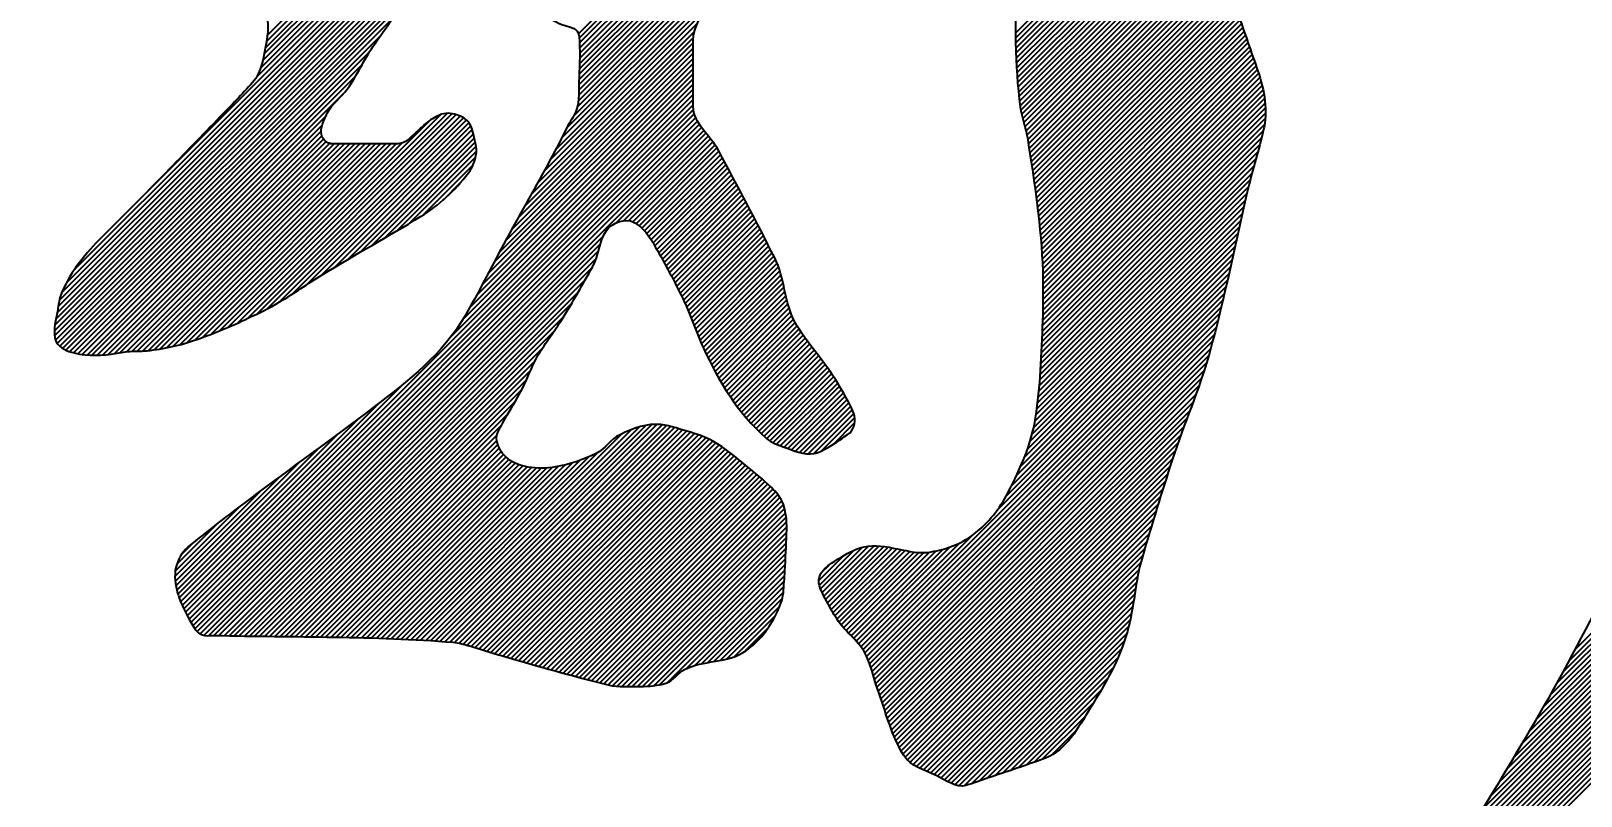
# Model space of a CAD drawing. Header units: inches. Extents: x 21 to 120937, y -15239 to 12027.
# Drawn here: x 2097.654 to 2099.588, y 1069.725 to 1070.679 of the extents above; entities that cross this region are included whole.
import ezdxf

# ---------------------------------------------------------------- set-up
doc = ezdxf.new("R2010")
doc.units = ezdxf.units.IN
doc.header["$MEASUREMENT"] = 0
doc.layers.add('ONDOCS', color=7, linetype='Continuous', lineweight=0)

# ---------------------------------------------------------------- blocks, each defined once
blk = doc.blocks.new('240 BORDER A2')
at = {"layer": 'ONDOCS', "color": 7, "linetype": 'Continuous', "lineweight": -3, "ltscale": 100}
for p, q in [((580.7221, 53.8346), (581.026, 54.1385)), ((580.7193, 53.8184), (581.026, 54.1251)), ((580.7203, 53.8238), (581.026, 54.1295)), ((580.7213, 53.8293), (581.026, 54.134)), ((580.7127, 53.7983), (581.0261, 54.1117)), ((580.7164, 53.8065), (581.0261, 54.1162)), ((580.7181, 53.8127), (581.0261, 54.1206)), ((580.548, 53.6202), (581.0262, 54.0984)), ((580.5549, 53.6316), (581.0261, 54.1028)), ((580.5786, 53.6597), (581.0261, 54.1073)), ((580.5408, 53.5996), (581.0263, 54.0851)), ((580.5418, 53.6051), (581.0262, 54.0895)), ((580.5438, 53.6115), (581.0262, 54.0939)), ((580.5379, 53.5833), (581.0265, 54.0719)), ((580.5387, 53.5886), (581.0264, 54.0763)), ((580.5399, 53.5942), (581.0263, 54.0807)), ((580.9916, 53.8359), (581.2099, 54.0542)), ((580.9923, 53.8321), (581.2103, 54.0502)), ((580.9925, 53.8279), (581.2102, 54.0456)), ((580.9927, 53.8236), (581.2089, 54.0398)), ((580.9927, 53.8192), (581.2062, 54.0327)), ((580.9927, 53.8147), (581.2034, 54.0253)), ((580.9927, 53.8102), (581.2002, 54.0177)), ((581.3705, 53.8368), (581.5488, 54.0151)), ((580.9923, 53.8009), (581.1929, 54.0015)), ((580.9925, 53.8055), (581.1968, 54.0098)), ((581.3706, 53.8324), (581.5491, 54.0109)), ((581.3706, 53.828), (581.5495, 54.0068)), ((581.3707, 53.8236), (581.5498, 54.0027)), ((580.9921, 53.7962), (581.1885, 53.9926)), ((581.3709, 53.8193), (581.5501, 53.9986)), ((581.371, 53.815), (581.5505, 53.9944)), ((581.3712, 53.8107), (581.5508, 53.9903)), ((580.992, 53.7916), (581.1835, 53.9831)), ((581.3714, 53.8064), (581.5512, 53.9862)), ((581.3717, 53.8022), (581.5515, 53.982)), ((581.372, 53.798), (581.5519, 53.9779)), ((580.9919, 53.7826), (581.1707, 53.9613)), ((580.992, 53.7871), (581.1774, 53.9726)), ((581.3723, 53.7939), (581.5522, 53.9738)), ((581.3727, 53.7898), (581.5525, 53.9697)), ((581.373, 53.7857), (581.5529, 53.9655)), ((581.3735, 53.7817), (581.5532, 53.9614)), ((580.9915, 53.7777), (581.1634, 53.9496)), ((581.3739, 53.7777), (581.5536, 53.9573)), ((581.3745, 53.7737), (581.5539, 53.9532)), ((581.375, 53.7698), (581.5542, 53.949)), ((580.5375, 53.5784), (580.8947, 53.9356)), ((580.9904, 53.7722), (581.1556, 53.9373)), ((581.3758, 53.7661), (581.5546, 53.9449)), ((581.3767, 53.7625), (581.5549, 53.9408)), ((581.3776, 53.759), (581.5553, 53.9366)), ((580.9875, 53.7647), (581.1468, 53.9241)), ((581.3786, 53.7555), (581.5556, 53.9325)), ((581.3795, 53.7519), (581.556, 53.9284)), ((581.3803, 53.7483), (581.5563, 53.9243)), ((580.5376, 53.5741), (580.8778, 53.9143)), ((580.9813, 53.7541), (581.1368, 53.9096)), ((581.3811, 53.7446), (581.5566, 53.9201)), ((581.3817, 53.7407), (581.557, 53.916)), ((581.3823, 53.7369), (581.5573, 53.9119)), ((581.3829, 53.733), (581.5577, 53.9078)), ((580.5384, 53.5704), (580.8643, 53.8963)), ((581.3835, 53.7291), (581.558, 53.9036)), ((581.3841, 53.7253), (581.5583, 53.8995)), ((581.3847, 53.7214), (581.5587, 53.8954)), ((580.977, 53.7453), (581.1188, 53.8871)), ((581.3853, 53.7175), (581.559, 53.8912)), ((581.3858, 53.7136), (581.5594, 53.8871)), ((581.3864, 53.7097), (581.5597, 53.883)), ((580.54, 53.5675), (580.8523, 53.8798)), ((580.9725, 53.7363), (581.1101, 53.8739)), ((581.387, 53.7058), (581.5601, 53.8789)), ((581.3875, 53.7019), (581.5604, 53.8747)), ((581.388, 53.6979), (581.5607, 53.8706)), ((580.5421, 53.5652), (580.841, 53.8641)), ((580.9617, 53.7166), (581.0996, 53.8545)), ((580.9672, 53.7266), (581.105, 53.8644)), ((581.3886, 53.694), (581.5611, 53.8665)), ((581.3891, 53.69), (581.5614, 53.8624)), ((581.3895, 53.686), (581.5618, 53.8582)), ((581.39, 53.682), (581.5625, 53.8545)), ((580.5446, 53.5632), (580.8301, 53.8487)), ((580.9561, 53.7065), (581.0946, 53.845)), ((581.3905, 53.678), (581.5637, 53.8512)), ((581.3909, 53.674), (581.5648, 53.8479)), ((581.3913, 53.6699), (581.566, 53.8446)), ((581.3917, 53.6658), (581.5671, 53.8413)), ((580.5475, 53.5616), (580.8197, 53.8338)), ((580.939, 53.6761), (581.0909, 53.828)), ((580.9447, 53.6862), (581.091, 53.8325)), ((580.9504, 53.6964), (581.092, 53.838)), ((581.3921, 53.6617), (581.5683, 53.8379)), ((581.3924, 53.6576), (581.5694, 53.8346)), ((581.3928, 53.6535), (581.5706, 53.8313)), ((581.3931, 53.6493), (581.5717, 53.828)), ((581.8394, 53.2732), (582.402, 53.8357)), ((581.8449, 53.2831), (582.3976, 53.8359)), ((581.8502, 53.2929), (582.3933, 53.836)), ((581.8553, 53.3025), (582.389, 53.8362)), ((580.5507, 53.5604), (580.8107, 53.8204)), ((580.9231, 53.6467), (581.0909, 53.8146)), ((580.9282, 53.6563), (581.0909, 53.819)), ((580.9335, 53.6661), (581.0909, 53.8235)), ((581.3933, 53.6451), (581.5729, 53.8247)), ((581.3936, 53.6409), (581.574, 53.8214)), ((581.3938, 53.6366), (581.5752, 53.818)), ((581.394, 53.6323), (581.5764, 53.8147)), ((580.5542, 53.5594), (580.8045, 53.8096)), ((580.9081, 53.6184), (581.0909, 53.8012)), ((580.9131, 53.6278), (581.0909, 53.8056)), ((580.9181, 53.6373), (581.0909, 53.8101)), ((581.3941, 53.628), (581.5775, 53.8114)), ((581.3942, 53.6236), (581.5787, 53.8081)), ((581.3943, 53.6192), (581.5798, 53.8048)), ((581.3943, 53.6148), (581.5809, 53.8014)), ((580.5579, 53.5586), (580.7985, 53.7992)), ((580.8915, 53.5883), (581.0909, 53.7878)), ((580.8975, 53.5988), (581.0909, 53.7922)), ((580.9029, 53.6087), (581.0909, 53.7967)), ((581.3941, 53.5968), (581.5847, 53.7873)), ((581.3942, 53.6013), (581.5839, 53.791)), ((581.3943, 53.6103), (581.582, 53.798)), ((581.3943, 53.6058), (581.583, 53.7945)), ((580.5617, 53.558), (580.7896, 53.7859)), ((580.6496, 53.3375), (581.0909, 53.7788)), ((580.6512, 53.3346), (581.0909, 53.7744)), ((580.8816, 53.574), (581.0909, 53.7833)), ((581.3937, 53.583), (581.5866, 53.7758)), ((581.3939, 53.5876), (581.5861, 53.7798)), ((581.394, 53.5922), (581.5855, 53.7836)), ((580.5658, 53.5575), (580.7728, 53.7645)), ((580.6527, 53.3317), (581.0911, 53.7701)), ((580.6542, 53.3287), (581.0919, 53.7664)), ((580.6558, 53.3258), (581.0931, 53.7631)), ((580.6574, 53.3229), (581.0946, 53.7602)), ((580.6804, 53.5783), (580.8631, 53.761)), ((580.6812, 53.7641), (580.6812, 53.7641)), ((580.6881, 53.5816), (580.8726, 53.7661)), ((580.6962, 53.5851), (580.878, 53.767)), ((580.7045, 53.589), (580.8821, 53.7667)), ((580.7131, 53.5931), (580.8857, 53.7658)), ((580.722, 53.5976), (580.889, 53.7646)), ((580.7319, 53.603), (580.8919, 53.7631)), ((580.7436, 53.6103), (580.8946, 53.7612)), ((581.3932, 53.569), (581.5867, 53.7625)), ((581.3934, 53.5736), (581.587, 53.7672)), ((581.3936, 53.5783), (581.5869, 53.7716)), ((580.57, 53.5573), (580.7697, 53.757)), ((580.5745, 53.5573), (580.7686, 53.7514)), ((580.5792, 53.5575), (580.7691, 53.7475)), ((580.6592, 53.3203), (581.0963, 53.7574)), ((580.6613, 53.3179), (581.0981, 53.7547)), ((580.6638, 53.3159), (581.1001, 53.7522)), ((580.7563, 53.6185), (580.8968, 53.7589)), ((580.7687, 53.6264), (580.8984, 53.7561)), ((580.7803, 53.6335), (580.8996, 53.7528)), ((580.7914, 53.6401), (580.9005, 53.7493)), ((580.851, 53.7505), (580.851, 53.7505)), ((581.0246, 53.6723), (581.102, 53.7497)), ((581.0308, 53.674), (581.104, 53.7472)), ((581.3927, 53.5596), (581.5849, 53.7517)), ((581.3929, 53.5643), (581.5861, 53.7574)), ((580.5841, 53.558), (580.7707, 53.7446)), ((580.5892, 53.5586), (580.773, 53.7424)), ((580.5946, 53.5596), (580.7759, 53.7409)), ((580.5999, 53.5604), (580.78, 53.7405)), ((580.6047, 53.5607), (580.7844, 53.7405)), ((580.6093, 53.5608), (580.7889, 53.7405)), ((580.6138, 53.5609), (580.7934, 53.7405)), ((580.6187, 53.5613), (580.7979, 53.7405)), ((580.6239, 53.562), (580.8023, 53.7405)), ((580.6291, 53.5628), (580.8068, 53.7405)), ((580.6346, 53.5638), (580.8113, 53.7405)), ((580.6402, 53.565), (580.8157, 53.7405)), ((580.6461, 53.5664), (580.8202, 53.7405)), ((580.6523, 53.5681), (580.8247, 53.7405)), ((580.6589, 53.5702), (580.8291, 53.7405)), ((580.6658, 53.5727), (580.8336, 53.7405)), ((580.673, 53.5754), (580.8389, 53.7413)), ((580.8022, 53.6465), (580.9014, 53.7457)), ((580.8128, 53.6527), (580.9022, 53.742)), ((580.8235, 53.6589), (580.9028, 53.7382)), ((580.8343, 53.6652), (580.9033, 53.7342)), ((581.0353, 53.674), (581.106, 53.7448)), ((581.0387, 53.673), (581.108, 53.7422)), ((581.0415, 53.6713), (581.1099, 53.7397)), ((581.0441, 53.6695), (581.1116, 53.737)), ((581.0465, 53.6674), (581.1133, 53.7341)), ((581.3919, 53.5454), (581.5802, 53.7337)), ((581.3922, 53.5501), (581.5819, 53.7398)), ((581.3925, 53.5549), (581.5834, 53.7458)), ((580.8453, 53.6717), (580.9024, 53.7289)), ((580.8568, 53.6787), (580.9003, 53.7223)), ((581.0488, 53.6652), (581.1148, 53.7312)), ((581.0508, 53.6628), (581.1164, 53.7283)), ((581.0527, 53.6602), (581.118, 53.7254)), ((581.0545, 53.6575), (581.1195, 53.7225)), ((581.0563, 53.6548), (581.1211, 53.7196)), ((581.3913, 53.5359), (581.5768, 53.7213)), ((581.3917, 53.5407), (581.5785, 53.7275)), ((580.8743, 53.6917), (580.8894, 53.7069)), ((581.0579, 53.652), (581.1226, 53.7167)), ((581.0595, 53.6491), (581.1242, 53.7138)), ((581.0611, 53.6462), (581.1258, 53.7109)), ((581.0627, 53.6434), (581.1273, 53.708)), ((581.3905, 53.5261), (581.5736, 53.7092)), ((581.391, 53.531), (581.5752, 53.7152)), ((581.0643, 53.6405), (581.1289, 53.705)), ((581.0659, 53.6376), (581.1304, 53.7021)), ((581.0675, 53.6347), (581.132, 53.6992)), ((581.069, 53.6318), (581.1335, 53.6963)), ((581.0706, 53.6289), (581.1351, 53.6934)), ((581.3894, 53.516), (581.5708, 53.6974)), ((581.39, 53.5211), (581.5722, 53.7033)), ((581.0721, 53.6259), (581.1366, 53.6904)), ((581.0736, 53.623), (581.1382, 53.6875)), ((581.0752, 53.6201), (581.1397, 53.6846)), ((581.0767, 53.6171), (581.1412, 53.6817)), ((581.3871, 53.5003), (581.5667, 53.68)), ((581.388, 53.5057), (581.5681, 53.6858)), ((581.3887, 53.5109), (581.5694, 53.6916)), ((581.0782, 53.6141), (581.1428, 53.6787)), ((581.0797, 53.6112), (581.1443, 53.6758)), ((581.0812, 53.6082), (581.1458, 53.6728)), ((581.0826, 53.6051), (581.1474, 53.6699)), ((581.084, 53.6021), (581.1489, 53.667)), ((581.3846, 53.4889), (581.5642, 53.6685)), ((581.386, 53.4948), (581.5654, 53.6742)), ((580.667, 53.3146), (581.0132, 53.6609)), ((580.6712, 53.3144), (581.0105, 53.6537)), ((581.0853, 53.5989), (581.1504, 53.664)), ((581.0866, 53.5958), (581.1519, 53.6611)), ((581.0879, 53.5926), (581.1534, 53.6581)), ((581.0892, 53.5894), (581.1549, 53.6551)), ((581.0905, 53.5862), (581.1564, 53.6522)), ((581.3806, 53.476), (581.5616, 53.657)), ((581.3828, 53.4826), (581.5629, 53.6627)), ((580.6758, 53.3145), (581.0088, 53.6475)), ((580.6801, 53.3144), (581.0069, 53.6412)), ((581.0917, 53.583), (581.1579, 53.6492)), ((581.093, 53.5798), (581.1594, 53.6462)), ((581.0942, 53.5766), (581.1609, 53.6432)), ((581.0955, 53.5734), (581.1624, 53.6402)), ((581.3711, 53.453), (581.5578, 53.6398)), ((581.3748, 53.4612), (581.5591, 53.6455)), ((581.3779, 53.4688), (581.5603, 53.6513)), ((580.6845, 53.3143), (581.0032, 53.633)), ((581.0968, 53.5702), (581.1637, 53.6371)), ((581.0982, 53.5671), (581.165, 53.6339)), ((581.0996, 53.564), (581.1661, 53.6305)), ((581.101, 53.561), (581.1671, 53.627)), ((581.362, 53.435), (581.5553, 53.6283)), ((581.3668, 53.4443), (581.5565, 53.634)), ((580.6889, 53.3142), (580.9974, 53.6228)), ((580.6933, 53.3142), (580.9916, 53.6124)), ((581.1024, 53.558), (581.168, 53.6235)), ((581.1039, 53.555), (581.1688, 53.6199)), ((581.1054, 53.552), (581.1696, 53.6162)), ((581.1069, 53.549), (581.1705, 53.6126)), ((581.2381, 53.3022), (581.5526, 53.6167)), ((581.3541, 53.4227), (581.554, 53.6225)), ((580.6977, 53.3141), (580.9854, 53.6018)), ((581.0806, 53.6093), (581.0806, 53.6093)), ((581.1084, 53.5461), (581.1713, 53.6089)), ((581.11, 53.5432), (581.1722, 53.6053)), ((581.1116, 53.5403), (581.1731, 53.6018)), ((581.2398, 53.2994), (581.5513, 53.6109)), ((581.2412, 53.2964), (581.5499, 53.6051)), ((581.2426, 53.2932), (581.5486, 53.5992)), ((580.7021, 53.314), (580.9786, 53.5905)), ((581.1132, 53.5374), (581.1741, 53.5983)), ((581.1148, 53.5346), (581.1752, 53.595)), ((581.1165, 53.5318), (581.1765, 53.5918)), ((581.1182, 53.529), (581.1778, 53.5887)), ((581.1199, 53.5262), (581.1794, 53.5857)), ((581.2438, 53.29), (581.5471, 53.5934)), ((581.2449, 53.2867), (581.5457, 53.5874)), ((580.7065, 53.314), (580.9698, 53.5772)), ((581.1217, 53.5235), (581.181, 53.5829)), ((581.1234, 53.5209), (581.1827, 53.5801)), ((581.1253, 53.5182), (581.1844, 53.5774)), ((581.1271, 53.5156), (581.1862, 53.5747)), ((581.129, 53.513), (581.1881, 53.5721)), ((581.246, 53.2833), (581.5442, 53.5815)), ((581.2471, 53.2799), (581.5426, 53.5754)), ((580.7109, 53.3139), (580.9601, 53.5631)), ((581.131, 53.5105), (581.19, 53.5695)), ((581.1329, 53.508), (581.1919, 53.5669)), ((581.1349, 53.5055), (581.1938, 53.5644)), ((581.137, 53.5031), (581.1957, 53.5618)), ((581.1391, 53.5007), (581.1977, 53.5593)), ((581.2481, 53.2764), (581.541, 53.5694)), ((581.2491, 53.273), (581.5394, 53.5633)), ((580.7153, 53.3139), (580.954, 53.5525)), ((581.1412, 53.4984), (581.1996, 53.5568)), ((581.1433, 53.4961), (581.2015, 53.5543)), ((581.1455, 53.4938), (581.2035, 53.5517)), ((581.1478, 53.4916), (581.2054, 53.5492)), ((581.1501, 53.4894), (581.2073, 53.5466)), ((581.2502, 53.2696), (581.5377, 53.5571)), ((581.2513, 53.2662), (581.5358, 53.5507)), ((580.6482, 53.3406), (580.8407, 53.5331)), ((580.7198, 53.3138), (580.95, 53.5441)), ((580.7242, 53.3138), (580.9465, 53.5361)), ((581.1524, 53.4872), (581.2091, 53.544)), ((581.1547, 53.4851), (581.2109, 53.5413)), ((581.1573, 53.4832), (581.2127, 53.5386)), ((581.1602, 53.4816), (581.2145, 53.5359)), ((581.1633, 53.4803), (581.2162, 53.5331)), ((581.2524, 53.2629), (581.5337, 53.5442)), ((581.2536, 53.2596), (581.5315, 53.5375)), ((580.7286, 53.3137), (580.9427, 53.5278)), ((581.1665, 53.479), (581.2179, 53.5304)), ((581.1698, 53.4778), (581.2195, 53.5276)), ((581.173, 53.4766), (581.2212, 53.5248)), ((581.1763, 53.4754), (581.2228, 53.5219)), ((581.1796, 53.4742), (581.2244, 53.519)), ((581.2547, 53.2562), (581.5292, 53.5307)), ((581.2558, 53.2529), (581.5267, 53.5237)), ((580.6469, 53.3437), (580.8195, 53.5163)), ((580.733, 53.3137), (580.9372, 53.5178)), ((580.7374, 53.3136), (580.9305, 53.5067)), ((581.183, 53.4732), (581.2259, 53.5161)), ((581.1867, 53.4724), (581.2275, 53.5132)), ((581.1907, 53.4719), (581.2289, 53.5102)), ((581.1954, 53.4722), (581.2303, 53.507)), ((581.2569, 53.2495), (581.5241, 53.5167)), ((581.258, 53.2462), (581.5215, 53.5096)), ((580.6457, 53.347), (580.8012, 53.5025)), ((580.7419, 53.3136), (580.9244, 53.4961)), ((580.855, 53.3106), (581.0372, 53.4927)), ((580.8593, 53.3103), (581.0441, 53.4951)), ((580.8635, 53.31), (581.05, 53.4966)), ((580.8677, 53.3098), (581.0552, 53.4973)), ((580.8718, 53.3095), (581.0598, 53.4975)), ((580.876, 53.3092), (581.064, 53.4971)), ((580.8801, 53.3088), (581.0678, 53.4965)), ((580.8843, 53.3085), (581.0714, 53.4957)), ((580.8881, 53.3078), (581.0749, 53.4947)), ((580.8917, 53.307), (581.0784, 53.4937)), ((580.8952, 53.306), (581.0818, 53.4926)), ((580.8986, 53.305), (581.0853, 53.4916)), ((581.2021, 53.4744), (581.231, 53.5033)), ((581.2125, 53.4803), (581.2308, 53.4987)), ((581.2266, 53.4899), (581.228, 53.4913)), ((581.2592, 53.2428), (581.5188, 53.5024)), ((581.2603, 53.2395), (581.5161, 53.4953)), ((581.8337, 53.263), (582.0726, 53.502)), ((580.6446, 53.3504), (580.7838, 53.4896)), ((580.7463, 53.3135), (580.9209, 53.4881)), ((580.7507, 53.3135), (580.9208, 53.4836)), ((580.7551, 53.3134), (580.9218, 53.48)), ((580.8508, 53.3108), (581.0293, 53.4892)), ((580.9021, 53.304), (581.0887, 53.4906)), ((580.9055, 53.3029), (581.0921, 53.4896)), ((580.9089, 53.3019), (581.0955, 53.4884)), ((580.9124, 53.3008), (581.0987, 53.4872)), ((580.9158, 53.2998), (581.1019, 53.4859)), ((580.9192, 53.2988), (581.1049, 53.4845)), ((580.9227, 53.2977), (581.1079, 53.4829)), ((580.9261, 53.2967), (581.1107, 53.4813)), ((580.9296, 53.2957), (581.1134, 53.4796)), ((580.933, 53.2947), (581.1161, 53.4778)), ((581.2089, 53.4781), (581.2089, 53.4781)), ((581.2615, 53.2362), (581.5135, 53.4882)), ((581.2627, 53.2329), (581.511, 53.4812)), ((581.8277, 53.2526), (582.0645, 53.4893)), ((580.6428, 53.3575), (580.7502, 53.4649)), ((580.6436, 53.3539), (580.7669, 53.4771)), ((580.7595, 53.3134), (580.923, 53.4769)), ((580.764, 53.3133), (580.9246, 53.474)), ((580.7684, 53.3133), (580.9265, 53.4714)), ((580.7728, 53.3132), (580.9287, 53.4691)), ((580.7772, 53.3131), (580.9312, 53.4671)), ((580.7816, 53.3131), (580.9338, 53.4653)), ((580.838, 53.3114), (580.9927, 53.4661)), ((580.8423, 53.3112), (581.0002, 53.4691)), ((580.8466, 53.311), (581.0088, 53.4733)), ((580.9365, 53.2937), (581.1187, 53.4759)), ((580.94, 53.2927), (581.1213, 53.474)), ((580.9434, 53.2917), (581.1239, 53.4721)), ((580.9469, 53.2907), (581.1264, 53.4702)), ((580.9504, 53.2897), (581.1289, 53.4682)), ((580.9538, 53.2887), (581.1313, 53.4662)), ((580.9573, 53.2877), (581.1338, 53.4642)), ((581.264, 53.2297), (581.5086, 53.4744)), ((581.2653, 53.2266), (581.5063, 53.4676)), ((581.8154, 53.2313), (582.0486, 53.4645)), ((581.8216, 53.242), (582.0564, 53.4768)), ((580.6422, 53.3614), (580.7334, 53.4526)), ((580.786, 53.313), (580.9367, 53.4637)), ((580.7904, 53.3129), (580.9399, 53.4624)), ((580.7947, 53.3128), (580.9433, 53.4614)), ((580.7991, 53.3127), (580.947, 53.4606)), ((580.8035, 53.3126), (580.9509, 53.46)), ((580.8078, 53.3125), (580.9549, 53.4596)), ((580.8122, 53.3124), (580.9592, 53.4594)), ((580.8165, 53.3122), (580.9638, 53.4595)), ((580.8208, 53.3121), (580.9687, 53.46)), ((580.8252, 53.3119), (580.9741, 53.4609)), ((580.8295, 53.3118), (580.9799, 53.4622)), ((580.8338, 53.3116), (580.9861, 53.4639)), ((580.9608, 53.2867), (581.1363, 53.4622)), ((580.9643, 53.2857), (581.1387, 53.4602)), ((580.9678, 53.2848), (581.1412, 53.4582)), ((580.9713, 53.2838), (581.1436, 53.4561)), ((580.9748, 53.2828), (581.1461, 53.4541)), ((580.9783, 53.2819), (581.1485, 53.452)), ((581.2666, 53.2235), (581.5041, 53.461)), ((581.268, 53.2204), (581.502, 53.4544)), ((581.809, 53.2205), (582.0412, 53.4527)), ((580.642, 53.3656), (580.7163, 53.4399)), ((580.9818, 53.2809), (581.1508, 53.4499)), ((580.9853, 53.28), (581.1532, 53.4478)), ((580.9889, 53.279), (581.1555, 53.4457)), ((580.9924, 53.2781), (581.1579, 53.4436)), ((580.9959, 53.2772), (581.1601, 53.4414)), ((580.9995, 53.2762), (581.1623, 53.4391)), ((581.2695, 53.2174), (581.4999, 53.4478)), ((581.2711, 53.2145), (581.4979, 53.4413)), ((581.8025, 53.2095), (582.0344, 53.4413)), ((580.6423, 53.3704), (580.6985, 53.4266)), ((581.003, 53.2753), (581.1643, 53.4366)), ((581.0066, 53.2744), (581.1662, 53.434)), ((581.0102, 53.2735), (581.1678, 53.4311)), ((581.0137, 53.2726), (581.1691, 53.4279)), ((581.0173, 53.2717), (581.1701, 53.4245)), ((581.2727, 53.2117), (581.4958, 53.4348)), ((581.2745, 53.2089), (581.4938, 53.4283)), ((581.7958, 53.1983), (582.028, 53.4305)), ((580.6436, 53.3762), (580.6797, 53.4123)), ((581.021, 53.271), (581.1709, 53.4209)), ((581.025, 53.2705), (581.1715, 53.417)), ((581.0292, 53.2702), (581.1719, 53.4129)), ((581.2765, 53.2065), (581.4919, 53.4219)), ((581.2788, 53.2044), (581.4899, 53.4155)), ((581.789, 53.1871), (582.022, 53.42)), ((581.0336, 53.2701), (581.1721, 53.4086)), ((581.0381, 53.2702), (581.172, 53.4041)), ((581.0426, 53.2702), (581.1719, 53.3995)), ((581.2362, 53.3048), (581.3325, 53.401)), ((581.2814, 53.2025), (581.488, 53.4091)), ((581.2842, 53.2008), (581.4861, 53.4027)), ((581.7749, 53.164), (582.0099, 53.399)), ((581.782, 53.1756), (582.0159, 53.4095)), ((580.6474, 53.3844), (580.6583, 53.3953)), ((580.6532, 53.3912), (580.6532, 53.3911)), ((581.0472, 53.2703), (581.1717, 53.3948)), ((581.0518, 53.2705), (581.1715, 53.3902)), ((581.0568, 53.271), (581.1713, 53.3855)), ((581.2003, 53.3582), (581.2304, 53.3884)), ((581.2013, 53.3548), (581.2373, 53.3908)), ((581.2027, 53.3517), (581.2429, 53.3919)), ((581.2042, 53.3487), (581.2477, 53.3922)), ((581.2057, 53.3458), (581.252, 53.3921)), ((581.2073, 53.3429), (581.2561, 53.3917)), ((581.2088, 53.34), (581.26, 53.3911)), ((581.2104, 53.3371), (581.2637, 53.3904)), ((581.212, 53.3342), (581.2674, 53.3896)), ((581.2137, 53.3314), (581.2711, 53.3888)), ((581.2154, 53.3287), (581.2748, 53.3881)), ((581.2173, 53.3261), (581.2786, 53.3874)), ((581.2193, 53.3236), (581.2825, 53.3868)), ((581.2213, 53.3212), (581.2866, 53.3864)), ((581.2235, 53.3188), (581.2909, 53.3863)), ((581.2256, 53.3166), (581.2958, 53.3867)), ((581.2278, 53.3143), (581.3013, 53.3877)), ((581.23, 53.312), (581.3072, 53.3891)), ((581.2322, 53.3097), (581.3137, 53.3912)), ((581.2342, 53.3073), (581.3213, 53.3943)), ((581.2872, 53.1993), (581.4842, 53.3963)), ((581.2902, 53.1979), (581.4823, 53.39)), ((581.2934, 53.1966), (581.4804, 53.3836)), ((581.7675, 53.1522), (582.0038, 53.3884)), ((581.0621, 53.2719), (581.1711, 53.3808)), ((581.0683, 53.2736), (581.1708, 53.3761)), ((581.0849, 53.2857), (581.1706, 53.3714)), ((581.1998, 53.3622), (581.2211, 53.3835)), ((581.2019, 53.3688), (581.2087, 53.3755)), ((581.2966, 53.1953), (581.4787, 53.3775)), ((581.2997, 53.194), (581.4774, 53.3716)), ((581.76, 53.1402), (581.9978, 53.3779)), ((581.092, 53.2883), (581.1703, 53.3666)), ((581.098, 53.2898), (581.17, 53.3618)), ((581.1035, 53.2909), (581.1696, 53.3569)), ((581.3028, 53.1926), (581.4762, 53.366)), ((581.3057, 53.191), (581.4752, 53.3605)), ((581.7445, 53.1157), (581.9857, 53.3569)), ((581.7524, 53.1281), (581.9917, 53.3674)), ((581.109, 53.2919), (581.1691, 53.352)), ((581.1144, 53.2929), (581.1682, 53.3467)), ((581.3086, 53.1894), (581.4743, 53.3552)), ((581.3115, 53.1879), (581.4735, 53.3499)), ((581.3145, 53.1864), (581.4726, 53.3445)), ((581.7364, 53.1032), (581.9796, 53.3464)), ((581.1202, 53.2942), (581.166, 53.34)), ((581.1266, 53.2961), (581.1622, 53.3317)), ((581.3177, 53.1851), (581.4717, 53.3392)), ((581.3212, 53.1842), (581.4708, 53.3337)), ((581.7282, 53.0905), (581.9736, 53.3359)), ((581.1353, 53.3004), (581.1558, 53.3209)), ((581.3257, 53.1842), (581.4697, 53.3282)), ((581.332, 53.186), (581.4683, 53.3224)), ((581.7198, 53.0776), (581.9676, 53.3254)), ((580.8964, 53.3056), (580.8964, 53.3057)), ((581.3387, 53.1883), (581.4667, 53.3163)), ((581.3455, 53.1906), (581.4647, 53.3098)), ((581.7023, 53.0511), (581.9557, 53.3045)), ((581.7111, 53.0645), (581.9616, 53.315)), ((581.3523, 53.1929), (581.4622, 53.3028)), ((581.359, 53.1952), (581.459, 53.2952)), ((581.6933, 53.0377), (581.9498, 53.2942)), ((581.3658, 53.1975), (581.4552, 53.2869)), ((581.3725, 53.1998), (581.4504, 53.2777)), ((581.6844, 53.0244), (581.9439, 53.2838)), ((581.3794, 53.2021), (581.4447, 53.2675)), ((581.6666, 52.9976), (581.9322, 53.2632)), ((581.6755, 53.011), (581.938, 53.2735)), ((581.3863, 53.2046), (581.438, 53.2563)), ((581.6577, 52.9842), (581.9265, 53.253)), ((581.3934, 53.2072), (581.4309, 53.2447)), ((581.6487, 52.9707), (581.9208, 53.2428)), ((581.4013, 53.2106), (581.4231, 53.2324)), ((581.6396, 52.9572), (581.9152, 53.2328))]:
    blk.add_line(p, q, dxfattribs=at)
at = {"layer": 'ONDOCS', "color": 7, "linetype": 'Continuous', "lineweight": -3, "ltscale": 100, "extrusion": (0, 0, -1)}
for centre, radius, start, end in [((-579.9319, 54.1274), 6.0368, 341.37984, 224.49645), ((-579.9368, 54.1454), 5.5937, 344.8891, 224.527)]:
    blk.add_arc(centre, radius, start, end, dxfattribs=at)
at = {"layer": 'ONDOCS', "color": 7, "linetype": 'Continuous', "lineweight": -3, "ltscale": 100}
for points in [[(581.3747, 53.7723), (581.3645, 53.8461), (581.3772, 53.9221), (581.3682, 53.9962)], [(581.562, 53.8562), (581.5677, 53.8397), (581.5734, 53.8232), (581.5792, 53.8067)], [(581.5792, 53.8067), (581.5849, 53.7903), (581.5893, 53.7719), (581.5856, 53.7551)], [(580.6812, 53.7641), (580.6654, 53.7478), (580.6497, 53.7316), (580.634, 53.7154)], [(580.8713, 53.7655), (580.8671, 53.7634), (580.8628, 53.7612), (580.8593, 53.7581)], [(581.3811, 53.7443), (581.3796, 53.7538), (581.376, 53.7628), (581.3747, 53.7723)], [(580.8593, 53.7581), (580.8565, 53.7555), (580.8537, 53.753), (580.851, 53.7505)], [(581.5856, 53.7551), (581.582, 53.7385), (581.5767, 53.7221), (581.5727, 53.7055)], [(581.3941, 53.6302), (581.3928, 53.6684), (581.3872, 53.7064), (581.3811, 53.7443)], [(581.5727, 53.7055), (581.561, 53.6569), (581.5518, 53.6075), (581.5383, 53.5592)], [(581.3919, 53.5441), (581.3935, 53.5728), (581.395, 53.6015), (581.3941, 53.6302)], [(581.5383, 53.5592), (581.5295, 53.5277), (581.5162, 53.4977), (581.506, 53.4666)], [(581.3876, 53.5032), (581.3897, 53.5168), (581.3912, 53.5304), (581.3919, 53.5441)], [(581.3639, 53.4386), (581.3748, 53.4597), (581.384, 53.4804), (581.3876, 53.5032)], [(581.8325, 53.2609), (581.8766, 53.3384), (581.9133, 53.4193), (581.9479, 53.5014)], [(581.2089, 53.4781), (581.2151, 53.482), (581.2208, 53.4856), (581.2265, 53.4899)], [(581.506, 53.4666), (581.4969, 53.4388), (581.4884, 53.4107), (581.4802, 53.3827)], [(581.3338, 53.402), (581.3475, 53.4126), (581.3564, 53.4241), (581.3639, 53.4386)], [(580.7062, 53.4324), (580.6883, 53.4189), (580.6707, 53.4056), (580.6532, 53.3912)], [(581.2972, 53.387), (581.3101, 53.3893), (581.3223, 53.3932), (581.3338, 53.402)], [(581.2197, 53.3827), (581.2261, 53.3867), (581.2322, 53.3896), (581.2391, 53.3913)], [(581.2391, 53.3913), (581.2579, 53.3958), (581.2781, 53.3835), (581.2972, 53.387)], [(581.1691, 53.3514), (581.1696, 53.3578), (581.1701, 53.3641), (581.1705, 53.3705)], [(581.2003, 53.3654), (581.2028, 53.3731), (581.2119, 53.3778), (581.2197, 53.3827)], [(581.4802, 53.3827), (581.474, 53.3616), (581.4731, 53.3394), (581.4672, 53.3181)], [(581.2068, 53.3439), (581.2032, 53.3506), (581.1982, 53.3588), (581.2003, 53.3654)], [(581.1632, 53.3337), (581.1659, 53.3395), (581.1685, 53.3452), (581.1691, 53.3514)], [(581.2154, 53.3288), (581.2122, 53.3337), (581.2095, 53.3388), (581.2068, 53.3439)], [(581.2412, 53.2966), (581.2356, 53.3092), (581.2229, 53.3173), (581.2154, 53.3288)], [(581.4672, 53.3181), (581.4606, 53.2941), (581.4484, 53.273), (581.435, 53.2514)], [(580.8964, 53.3057), (580.9062, 53.3026), (580.916, 53.2997), (580.9259, 53.2968)], [(581.252, 53.2643), (581.2481, 53.275), (581.2459, 53.2861), (581.2412, 53.2966)], [(581.2735, 53.2105), (581.263, 53.2277), (581.2585, 53.2461), (581.252, 53.2643)], [(581.435, 53.2514), (581.4244, 53.2345), (581.4143, 53.2152), (581.3962, 53.2083)], [(581.7026, 53.0516), (581.7482, 53.12), (581.7917, 53.1893), (581.8325, 53.2609)], [(581.9214, 53.244), (581.8818, 53.1733), (581.8474, 53.0997), (581.806, 53.03)], [(581.3015, 53.1932), (581.2911, 53.1981), (581.2795, 53.2007), (581.2735, 53.2105)], [(581.3962, 53.2083), (581.3798, 53.202), (581.3633, 53.1967), (581.3467, 53.1911)], [(581.3273, 53.1846), (581.3187, 53.1821), (581.3101, 53.1892), (581.3015, 53.1932)], [(581.3467, 53.1911), (581.3402, 53.1889), (581.3338, 53.1865), (581.3273, 53.1846)]]:
    blk.add_open_spline(points, degree=3, dxfattribs=at)
for points, knots in [([(580.8153, 53.8274), (580.827, 53.8442), (580.8389, 53.8609), (580.8507, 53.8775), (580.8658, 53.8987), (580.8812, 53.9193), (580.8979, 53.9395), (580.9053, 53.9485), (580.9154, 53.9538), (580.9259, 53.9601), (580.9321, 53.9639), (580.9388, 53.9673), (580.945, 53.9674), (580.9497, 53.9676), (580.9541, 53.9642), (580.9583, 53.9601), (580.9636, 53.9551), (580.9658, 53.95), (580.9685, 53.9438)], [0.1588308, 0.1588308, 0.1588308, 0.1588308, 0.2126944, 0.2126944, 0.2126944, 0.2810333, 0.2810333, 0.2810333, 0.311579, 0.311579, 0.311579, 0.329606, 0.329606, 0.329606, 0.3429312, 0.3429312, 0.3429312, 0.3598063, 0.3598063, 0.3598063, 0.3598063]), ([(580.6667, 53.9389), (580.6672, 53.9336), (580.6678, 53.9285), (580.6694, 53.9233), (580.6721, 53.9147), (580.6784, 53.908), (580.6841, 53.9012), (580.6905, 53.8937), (580.6994, 53.8887), (580.7048, 53.8805), (580.7088, 53.8745), (580.7115, 53.8676), (580.7151, 53.8614), (580.7166, 53.8588), (580.7187, 53.8566), (580.7201, 53.8538), (580.7241, 53.8458), (580.7224, 53.8361), (580.7209, 53.8275), (580.7188, 53.8158), (580.7173, 53.8026), (580.7092, 53.7936), (580.7, 53.7834), (580.6906, 53.7737), (580.6812, 53.7641)], [0.7681362, 0.7681362, 0.7681362, 0.7681362, 0.7861205, 0.7861205, 0.7861205, 0.8161132, 0.8161132, 0.8161132, 0.8490527, 0.8490527, 0.8490527, 0.8736169, 0.8736169, 0.8736169, 0.883832, 0.883832, 0.883832, 0.9135913, 0.9135913, 0.9135913, 0.9541049, 0.9541049, 0.9541049, 1, 1, 1, 1]), ([(580.945, 53.8658), (580.9489, 53.8622), (580.9527, 53.8587), (580.9568, 53.8555), (580.9623, 53.8513), (580.9684, 53.8482), (580.9744, 53.8451), (580.9791, 53.8427), (580.9847, 53.8428), (580.9893, 53.8392), (580.9912, 53.8378), (580.992, 53.8356), (580.9921, 53.8334), (580.9931, 53.8216), (580.9926, 53.8098), (580.9921, 53.798), (580.9917, 53.7882), (580.993, 53.7781), (580.9892, 53.7685), (580.9873, 53.7636), (580.9842, 53.7598), (580.9819, 53.7553)], [0.4394208, 0.4394208, 0.4394208, 0.4394208, 0.453179, 0.453179, 0.453179, 0.4711594, 0.4711594, 0.4711594, 0.485099, 0.485099, 0.485099, 0.4908871, 0.4908871, 0.4908871, 0.5219494, 0.5219494, 0.5219494, 0.5479637, 0.5479637, 0.5479637, 0.561289, 0.561289, 0.561289, 0.561289]), ([(581.2265, 53.4899), (581.2271, 53.4904), (581.2275, 53.4908), (581.2279, 53.4914), (581.2316, 53.4965), (581.232, 53.5038), (581.2294, 53.509), (581.2244, 53.5197), (581.2184, 53.53), (581.2118, 53.5401), (581.2015, 53.5558), (581.1885, 53.5694), (581.1794, 53.5857), (581.1699, 53.6029), (581.1704, 53.6243), (581.1616, 53.6417), (581.1461, 53.673), (581.1295, 53.7038), (581.1131, 53.7345), (581.1061, 53.7476), (581.091, 53.7582), (581.091, 53.7729), (581.091, 53.7838), (581.091, 53.7946), (581.091, 53.8054), (581.091, 53.8137), (581.091, 53.8221), (581.091, 53.8304), (581.091, 53.8421), (581.0988, 53.8523), (581.1042, 53.8628)], [0.0207913, 0.0207913, 0.0207913, 0.0207913, 0.02283, 0.02283, 0.02283, 0.0401894, 0.0401894, 0.0401894, 0.0750574, 0.0750574, 0.0750574, 0.1298577, 0.1298577, 0.1298577, 0.1873057, 0.1873057, 0.1873057, 0.2898328, 0.2898328, 0.2898328, 0.3331053, 0.3331053, 0.3331053, 0.3648208, 0.3648208, 0.3648208, 0.3893282, 0.3893282, 0.3893282, 0.423595, 0.423595, 0.423595, 0.423595]), ([(580.7726, 53.7641), (580.7734, 53.7661), (580.7742, 53.7682), (580.7755, 53.77), (580.7808, 53.7775), (580.7883, 53.7831), (580.7932, 53.7906), (580.801, 53.8026), (580.8072, 53.8157), (580.8153, 53.8274)], [0.09144378, 0.09144378, 0.09144378, 0.09144378, 0.09723189, 0.09723189, 0.09723189, 0.12109688, 0.12109688, 0.12109688, 0.15883075, 0.15883075, 0.15883075, 0.15883075]), ([(580.851, 53.7505), (580.8487, 53.7484), (580.8463, 53.7463), (580.8439, 53.7442), (580.8412, 53.7419), (580.8375, 53.7405), (580.8339, 53.7405), (580.8263, 53.7405), (580.8186, 53.7405), (580.8109, 53.7405), (580.8001, 53.7405), (580.7893, 53.7405), (580.7785, 53.7405), (580.7749, 53.7405), (580.7713, 53.7431), (580.7696, 53.7464), (580.7669, 53.7519), (580.77, 53.7586), (580.7726, 53.7641)], [0, 0, 0, 0, 0.00828996, 0.00828996, 0.00828996, 0.01765206, 0.01765206, 0.01765206, 0.03789163, 0.03789163, 0.03789163, 0.06636537, 0.06636537, 0.06636537, 0.07569842, 0.07569842, 0.07569842, 0.09144378, 0.09144378, 0.09144378, 0.09144378]), ([(580.8998, 53.7518), (580.8993, 53.7538), (580.8988, 53.7558), (580.8976, 53.7577), (580.895, 53.7619), (580.8906, 53.7641), (580.8861, 53.7657), (580.8814, 53.7673), (580.8758, 53.7676), (580.8713, 53.7655)], [0.91139557, 0.91139557, 0.91139557, 0.91139557, 0.92065541, 0.92065541, 0.92065541, 0.94109878, 0.94109878, 0.94109878, 0.96280174, 0.96280174, 0.96280174, 0.96280174]), ([(580.9819, 53.7553), (580.9785, 53.7483), (580.975, 53.7414), (580.9714, 53.7346), (580.9595, 53.7124), (580.9471, 53.6903), (580.9348, 53.6682), (580.9207, 53.6429), (580.9079, 53.6169), (580.8934, 53.5916), (580.8747, 53.559), (580.8438, 53.5348), (580.8138, 53.512), (580.7782, 53.485), (580.7419, 53.4592), (580.7062, 53.4324)], [0.561289, 0.561289, 0.561289, 0.561289, 0.5815473, 0.5815473, 0.5815473, 0.6481735, 0.6481735, 0.6481735, 0.7246116, 0.7246116, 0.7246116, 0.8234512, 0.8234512, 0.8234512, 0.9409726, 0.9409726, 0.9409726, 0.9409726]), ([(580.9028, 53.7305), (580.9031, 53.7323), (580.9034, 53.7341), (580.9032, 53.7358), (580.9025, 53.7412), (580.9012, 53.7465), (580.8998, 53.7518)], [0.87971326, 0.87971326, 0.87971326, 0.87971326, 0.88758934, 0.88758934, 0.88758934, 0.91139557, 0.91139557, 0.91139557, 0.91139557]), ([(580.7052, 53.5894), (580.7146, 53.5938), (580.7238, 53.5982), (580.7326, 53.6035), (580.7452, 53.611), (580.7572, 53.6193), (580.7696, 53.627), (580.7976, 53.6444), (580.8266, 53.6601), (580.8548, 53.6775), (580.8709, 53.6874), (580.8843, 53.6997), (580.8964, 53.7154), (580.8999, 53.72), (580.9016, 53.7251), (580.9028, 53.7305)], [0.5192873, 0.5192873, 0.5192873, 0.5192873, 0.5643654, 0.5643654, 0.5643654, 0.6284698, 0.6284698, 0.6284698, 0.77349, 0.77349, 0.77349, 0.8557477, 0.8557477, 0.8557477, 0.8797133, 0.8797133, 0.8797133, 0.8797133]), ([(580.634, 53.7154), (580.6158, 53.6966), (580.597, 53.6784), (580.5786, 53.6597), (580.5648, 53.6458), (580.5523, 53.6307), (580.5441, 53.6122), (580.5416, 53.6068), (580.5412, 53.601), (580.5401, 53.5953), (580.5386, 53.5878), (580.5366, 53.5799), (580.5379, 53.5724), (580.5388, 53.5668), (580.5444, 53.5625), (580.55, 53.5606), (580.5622, 53.5566), (580.5746, 53.5568), (580.5867, 53.5583), (580.5914, 53.5589), (580.5961, 53.5601), (580.6008, 53.5605), (580.6064, 53.561), (580.6122, 53.5606), (580.6178, 53.5612), (580.6324, 53.5629), (580.6468, 53.5659), (580.6608, 53.5709), (580.6761, 53.5763), (580.6907, 53.5824), (580.7052, 53.5894)], [0, 0, 0, 0, 0.1149302, 0.1149302, 0.1149302, 0.2008587, 0.2008587, 0.2008587, 0.2263088, 0.2263088, 0.2263088, 0.260063, 0.260063, 0.260063, 0.2847177, 0.2847177, 0.2847177, 0.338625, 0.338625, 0.338625, 0.359472, 0.359472, 0.359472, 0.3844225, 0.3844225, 0.3844225, 0.4488415, 0.4488415, 0.4488415, 0.5192873, 0.5192873, 0.5192873, 0.5192873]), ([(580.9214, 53.4898), (580.9228, 53.4928), (580.9243, 53.4958), (580.926, 53.4987), (580.9307, 53.5072), (580.9359, 53.5154), (580.9406, 53.5238), (580.9467, 53.5348), (580.9505, 53.5469), (580.9568, 53.5576), (580.9631, 53.5684), (580.9709, 53.5782), (580.9775, 53.5887), (580.9868, 53.6036), (580.9954, 53.619), (581.004, 53.6343), (581.0094, 53.644), (581.0091, 53.6555), (581.0158, 53.6653), (581.0208, 53.6727), (581.0328, 53.6764), (581.0394, 53.6726), (581.0436, 53.6703), (581.048, 53.6667), (581.0512, 53.6623)], [0.6953254, 0.6953254, 0.6953254, 0.6953254, 0.7053398, 0.7053398, 0.7053398, 0.7347835, 0.7347835, 0.7347835, 0.7728439, 0.7728439, 0.7728439, 0.8105219, 0.8105219, 0.8105219, 0.8640361, 0.8640361, 0.8640361, 0.8975838, 0.8975838, 0.8975838, 0.9226086, 0.9226086, 0.9226086, 0.9384778, 0.9384778, 0.9384778, 0.9384778]), ([(581.0512, 53.6623), (581.0532, 53.6594), (581.0552, 53.6565), (581.0569, 53.6535), (581.0653, 53.639), (581.0732, 53.6243), (581.0806, 53.6093)], [0.93847784, 0.93847784, 0.93847784, 0.93847784, 0.94924296, 0.94924296, 0.94924296, 1, 1, 1, 1]), ([(581.0806, 53.6093), (581.088, 53.5945), (581.0928, 53.5787), (581.0998, 53.5636), (581.1133, 53.5346), (581.129, 53.5079), (581.1543, 53.4855), (581.1587, 53.4816), (581.1637, 53.4799), (581.169, 53.478), (581.1778, 53.4748), (581.187, 53.4707), (581.1956, 53.4722), (581.2002, 53.473), (581.2046, 53.4756), (581.2089, 53.4781)], [0, 0, 0, 0, 0.244083, 0.244083, 0.244083, 0.713419, 0.713419, 0.713419, 0.7946, 0.7946, 0.7946, 0.928487, 0.928487, 0.928487, 1, 1, 1, 1]), ([(581.0762, 53.4943), (581.0717, 53.4955), (581.0674, 53.4968), (581.063, 53.4972), (581.0511, 53.4986), (581.0393, 53.4942), (581.0276, 53.4885), (581.0191, 53.4844), (581.0149, 53.4762), (581.0069, 53.4722), (580.9956, 53.4666), (580.9838, 53.4627), (580.9716, 53.4605), (580.9638, 53.4591), (580.9558, 53.4592), (580.948, 53.4604), (580.9417, 53.4615), (580.9359, 53.4634), (580.9303, 53.4678), (580.9256, 53.4715), (580.9231, 53.4759), (580.9214, 53.4811), (580.9206, 53.4839), (580.9203, 53.4873), (580.9214, 53.4898)], [0.5118872, 0.5118872, 0.5118872, 0.5118872, 0.5256506, 0.5256506, 0.5256506, 0.5625818, 0.5625818, 0.5625818, 0.5891613, 0.5891613, 0.5891613, 0.6269279, 0.6269279, 0.6269279, 0.6508135, 0.6508135, 0.6508135, 0.6702206, 0.6702206, 0.6702206, 0.6863683, 0.6863683, 0.6863683, 0.6953254, 0.6953254, 0.6953254, 0.6953254]), ([(581.1366, 53.4618), (581.1277, 53.4693), (581.1189, 53.4767), (581.1086, 53.4826), (581.0985, 53.4884), (581.0874, 53.4909), (581.0762, 53.4943)], [0.44170775, 0.44170775, 0.44170775, 0.44170775, 0.47694037, 0.47694037, 0.47694037, 0.51188719, 0.51188719, 0.51188719, 0.51188719]), ([(581.1705, 53.3705), (581.171, 53.3814), (581.1715, 53.3922), (581.1719, 53.403), (581.1723, 53.4114), (581.1719, 53.4197), (581.1691, 53.428), (581.1671, 53.4339), (581.1632, 53.4386), (581.1588, 53.4427), (581.1516, 53.4496), (581.1442, 53.4557), (581.1366, 53.4618)], [0.3354226, 0.3354226, 0.3354226, 0.3354226, 0.3682993, 0.3682993, 0.3682993, 0.3938528, 0.3938528, 0.3938528, 0.4120754, 0.4120754, 0.4120754, 0.4417078, 0.4417078, 0.4417078, 0.4417078]), ([(580.6532, 53.3911), (580.6478, 53.3867), (580.6444, 53.38), (580.6428, 53.3734), (580.6411, 53.3663), (580.6422, 53.3585), (580.6443, 53.3513), (580.6461, 53.3452), (580.6484, 53.3395), (580.6517, 53.3337), (580.6559, 53.326), (580.6595, 53.3155), (580.6679, 53.3145), (580.6708, 53.3141), (580.6738, 53.3146), (580.6767, 53.3145), (580.7455, 53.3129), (580.8143, 53.3143), (580.8831, 53.3086), (580.8876, 53.3082), (580.892, 53.3069), (580.8964, 53.3056)], [0, 0, 0, 0, 0.064848, 0.064848, 0.064848, 0.135021, 0.135021, 0.135021, 0.195703, 0.195703, 0.195703, 0.275193, 0.275193, 0.275193, 0.3032, 0.3032, 0.3032, 0.956965, 0.956965, 0.956965, 1, 1, 1, 1]), ([(580.9259, 53.2968), (580.9562, 53.288), (580.9863, 53.2794), (581.0173, 53.2717), (581.0264, 53.2695), (581.0359, 53.2703), (581.0453, 53.2703), (581.0527, 53.2704), (581.0601, 53.271), (581.0674, 53.2732), (581.0739, 53.2753), (581.0778, 53.2821), (581.0836, 53.2851), (581.0995, 53.2933), (581.1209, 53.2903), (581.1367, 53.3013), (581.1486, 53.3096), (581.1569, 53.3207), (581.1632, 53.3337)], [0.0311717, 0.0311717, 0.0311717, 0.0311717, 0.1271449, 0.1271449, 0.1271449, 0.1555484, 0.1555484, 0.1555484, 0.1781394, 0.1781394, 0.1781394, 0.1984444, 0.1984444, 0.1984444, 0.25464, 0.25464, 0.25464, 0.2970749, 0.2970749, 0.2970749, 0.2970749])]:
    blk.add_open_spline(points, degree=3, knots=knots, dxfattribs=at)

msp = doc.modelspace()

# ---------------------------------------------------------------- block references
at = {"xscale": 1.44, "yscale": 1.44, "zscale": 1.44}
msp.add_blockref('240 BORDER A2', (1261.7092, 993.152), dxfattribs=at)

doc.saveas('drawing.dxf')
